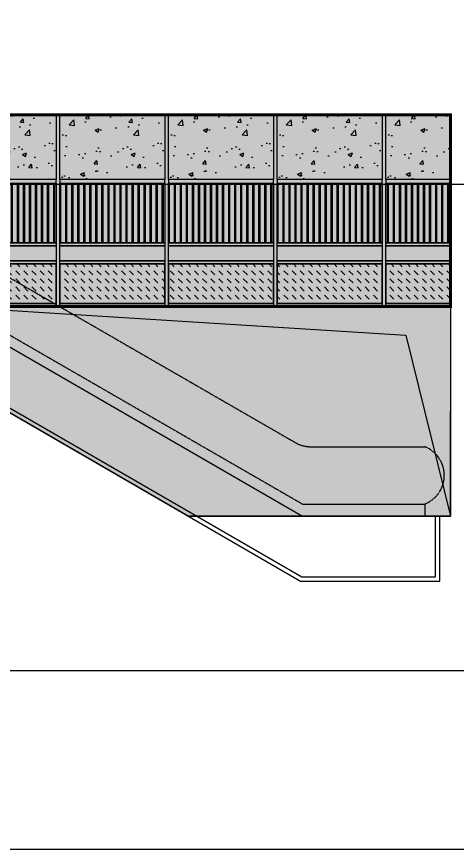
# Model space of a CAD drawing. Extents: x 72637 to 526294, y -245768 to 30884.
# Drawn here: x 288746 to 296049, y -110581 to -96780 of the extents above; entities that cross this region are included whole.
import ezdxf
from ezdxf.xclip import XClip

# ---------------------------------------------------------------- set-up
doc = ezdxf.new("R2010")
doc.units = 0
doc.header["$LTSCALE"] = 10
doc.header["$MEASUREMENT"] = 0
doc.header["$XCLIPFRAME"] = 0
doc.linetypes.add('DASH', pattern=[0.35, 0.25, -0.1])
for name, color, linetype in [('$1$05-填充_天正', 26, 'Continuous'), ('05-填充_156', 156, 'Continuous'), ('05-填充_168', 168, 'Continuous'), ('A-C_玻璃幕墙', 140, 'Continuous'), ('A-SUR_看线', 231, 'Continuous'), ('E-立面轮廓', 241, 'Continuous')]:
    doc.layers.add(name, color=color, linetype=linetype)
doc.layers.add('04-不打印_辅助线', color=165, linetype='Continuous', plot=False)

# ---------------------------------------------------------------- blocks, each defined once
blk = doc.blocks.new('*U258')
at = {"layer": '05-填充_156'}
h = blk.add_hatch(dxfattribs=at)
h.set_pattern_fill('_USER', color=256, scale=50, pattern_type=0)
h.set_pattern_definition([(0, (69.99999986825833, 50), (0, 50), [])])
h.paths.add_polyline_path([(0, 50), (869.9999998678509, 50), (869.9999998678509, 500), (0, 500)])
at = {"layer": '05-填充_168'}
h = blk.add_hatch(color=256, dxfattribs=at)
h.dxf.hatch_style = 1
h.paths.add_polyline_path([(869.9999998677927, 1254.999999034146), (-5.820766091346741e-11, 1254.999999034146), (-5.820766091346741e-11, 1504.999999034117), (869.9999998677927, 1504.999999034117)])
for points in [[(869.9999998680837, 1504.999999034117), (0, 1504.999999034117), (0, 1554.999999034117), (869.9999998680837, 1554.999999034117)], [(869.9999998677927, 1254.999999034146), (-5.820766091346741e-11, 1254.999999034146), (-5.820766091346741e-11, 1504.999999034117), (869.9999998677927, 1504.999999034117)], [(869.9999998680837, 1204.999999034117), (0, 1204.999999034117), (0, 1254.999999034117), (869.9999998680837, 1254.999999034117)], [(869.9999998678509, 500), (-2.328306436538696e-10, 500), (-2.328306436538696e-10, 550), (869.9999998678509, 550)], [(0, 50), (869.9999998678509, 50), (869.9999998678509, 500), (0, 500)], [(869.9999998680837, 0), (0, 0), (0, 50), (869.9999998680837, 50)]]:
    blk.add_lwpolyline(points, close=True)
blk = doc.blocks.new('*U259')
at = {"layer": '05-填充_168'}
h = blk.add_hatch(color=256, dxfattribs=at)
h.dxf.hatch_style = 1
h.paths.add_polyline_path([(869.9999998674028, 50.00000094367715), (2.328306436538696e-10, 50.00000094367715), (2.328306436538696e-10, 275.0000009436772), (869.9999998674028, 275.0000009436772)])
for points in [[(869.9999998676939, 275.0000009436772), (2.91038304567337e-10, 275.0000009436772), (2.91038304567337e-10, 325.0000009436772), (869.9999998676939, 325.0000009436772)], [(869.9999998674028, 50.00000094367715), (2.328306436538696e-10, 50.00000094367715), (2.328306436538696e-10, 275.0000009436772), (869.9999998674028, 275.0000009436772)], [(869.9999998674028, 9.436480468139052e-07), (0, 9.436480468139052e-07), (0, 50.00000094364805), (869.9999998674028, 50.00000094364805)]]:
    blk.add_lwpolyline(points, close=True)
blk = doc.blocks.new('*U381')
at = {"layer": 'A-C_玻璃幕墙'}
blk.add_lwpolyline([(-30, 2264.999999988955), (-30, -2264.999999988955), (30, -2264.999999988955), (30, 2264.999999988955)], dxfattribs=at)
blk = doc.blocks.new('*U382')
at = {"layer": 'A-C_玻璃幕墙', "color": 0, "linetype": 'ByBlock', "lineweight": -2, "transparency": 16777216}
for p in [(0, 0), (1800, 0), (3600, 0)]:
    blk.add_blockref('*U381', p, dxfattribs=at)
blk = doc.blocks.new('*U167')
at = {"layer": '05-填充_168'}
h = blk.add_hatch(color=256, dxfattribs=at)
h.dxf.hatch_style = 1
h.paths.add_polyline_path([(1740, 50.00000094367715), (2.328306436538696e-10, 50.00000094367715), (2.328306436538696e-10, 275.0000009436772), (1740, 275.0000009436772)])
for points in [[(1740.000000000291, 275.0000009436772), (2.91038304567337e-10, 275.0000009436772), (2.91038304567337e-10, 325.0000009436772), (1740.000000000291, 325.0000009436772)], [(1740, 50.00000094367715), (2.328306436538696e-10, 50.00000094367715), (2.328306436538696e-10, 275.0000009436772), (1740, 275.0000009436772)], [(1740, 9.436480468139052e-07), (0, 9.436480468139052e-07), (0, 50.00000094364805), (1740, 50.00000094364805)]]:
    blk.add_lwpolyline(points, close=True)
blk = doc.blocks.new('*U379')
at = {"layer": 'A-C_玻璃幕墙'}
blk.add_blockref('*U167', (-870.0000000001164, -162.5000009436626), dxfattribs=at)
blk = doc.blocks.new('*U380')
at = {"color": 0, "linetype": 'ByBlock', "lineweight": -2, "transparency": 16777216}
for p in [(0, 0), (1800, 0), (3600, 0)]:
    blk.add_blockref('*U379', p, dxfattribs=at)
blk = doc.blocks.new('*U256')
at = {"layer": '05-填充_156'}
h = blk.add_hatch(dxfattribs=at)
h.set_pattern_fill('CROSS', color=136, scale=100)
h.set_pattern_definition([(0, (-155719.4873645685, 102647.8351074764), (158.75, 158.75), [79.375, -238.125]), (90, (-155679.7998645685, 102608.1476074764), (-158.75, 158.75), [79.375, -238.125])])
h.paths.add_polyline_path([(-2.328306436538696e-10, 3200), (869.9999998669243, 3200), (869.9999998669243, 3854.999999034117), (-2.328306436538696e-10, 3854.999999034117)])
h.paths.add_polyline_path([(0, 2650), (869.9999998669243, 2650), (869.9999998669243, 0), (0, 0)])
for points in [[(-2.328306436538696e-10, 3200), (869.9999998669243, 3200), (869.9999998669243, 3854.999999034117), (-2.328306436538696e-10, 3854.999999034117)], [(0, 2650), (869.9999998669243, 2650), (869.9999998669243, 0), (0, 0)]]:
    blk.add_lwpolyline(points, close=True)
blk = doc.blocks.new('*U257')
at = {"layer": '05-填充_156'}
h = blk.add_hatch(dxfattribs=at)
h.set_pattern_fill('_USER', color=256, scale=100, angle=90, pattern_type=0)
h.set_pattern_definition([(90, (-810.0000001327307, 940.0000000184518), (-100, 6.123233995736766e-15), [])])
h.paths.add_polyline_path([(0, 990.0000000184518), (869.9999998675603, 990.0000000184518), (869.9999998675603, 0), (0, 0)])
h = blk.add_hatch(dxfattribs=at)
h.set_pattern_fill('_USER', color=256, scale=100, angle=90, pattern_type=0)
h.set_pattern_definition([(90, (-790.0000001327307, 940.0000000184518), (-100, 6.123233995736766e-15), [])])
h.paths.add_polyline_path([(0, 990.0000000184518), (869.9999998675603, 990.0000000184518), (869.9999998675603, 0), (0, 0)])
for points in [[(869.9999998672693, 1050.000000064087), (0, 1050.000000064087), (0, 2120.00000001883), (869.9999998672693, 2120.00000001883)], [(0, 990.0000000184518), (869.9999998672693, 990.0000000184518), (869.9999998672693, 1050.000000064087), (0, 1050.000000064087)], [(0, 990.0000000184518), (869.9999998675603, 990.0000000184518), (869.9999998675603, 0), (0, 0)]]:
    blk.add_lwpolyline(points, close=True)
blk = doc.blocks.new('*U190')
at = {"layer": '05-填充_156'}
h = blk.add_hatch(dxfattribs=at)
h.set_pattern_fill('_USER', color=256, scale=50, pattern_type=0)
h.set_pattern_definition([(0, (939.9999999998836, 50), (0, 50), [])])
h.paths.add_polyline_path([(0, 50), (1739.999999999476, 50), (1739.999999999476, 500), (0, 500)])
at = {"layer": '05-填充_168'}
h = blk.add_hatch(color=256, dxfattribs=at)
h.dxf.hatch_style = 1
h.paths.add_polyline_path([(1739.999999999418, 1254.999999034146), (-5.820766091346741e-11, 1254.999999034146), (-5.820766091346741e-11, 1504.999999034117), (1739.999999999418, 1504.999999034117)])
for points in [[(1739.999999999709, 1504.999999034117), (0, 1504.999999034117), (0, 1554.999999034117), (1739.999999999709, 1554.999999034117)], [(1739.999999999418, 1254.999999034146), (-5.820766091346741e-11, 1254.999999034146), (-5.820766091346741e-11, 1504.999999034117), (1739.999999999418, 1504.999999034117)], [(1739.999999999709, 1204.999999034117), (0, 1204.999999034117), (0, 1254.999999034117), (1739.999999999709, 1254.999999034117)], [(1739.999999999476, 500), (-2.328306436538696e-10, 500), (-2.328306436538696e-10, 550), (1739.999999999476, 550)], [(0, 50), (1739.999999999476, 50), (1739.999999999476, 500), (0, 500)], [(1739.999999999709, 0), (0, 0), (0, 50), (1739.999999999709, 50)]]:
    blk.add_lwpolyline(points, close=True)
blk = doc.blocks.new('*U378')
at = {"layer": 'A-C_玻璃幕墙', "rotation": 201.4591234524463}
blk.add_blockref('*U190', (525.2520238556317, 1041.881260357506), dxfattribs=at)
blk = doc.blocks.new('*U147')
at = {"layer": '05-填充_156'}
h = blk.add_hatch(dxfattribs=at)
h.set_pattern_fill('CROSS', color=136, scale=100)
h.set_pattern_definition([(0, (-154849.4873644357, 102647.8351074764), (158.75, 158.75), [79.375, -238.125]), (90, (-154809.7998644357, 102608.1476074764), (-158.75, 158.75), [79.375, -238.125])])
h.paths.add_polyline_path([(-2.328306436538696e-10, 3200), (1739.999999999709, 3200), (1739.999999999709, 3854.999999034117), (-2.328306436538696e-10, 3854.999999034117)])
h.paths.add_polyline_path([(0, 2650), (1739.999999999709, 2650), (1739.999999999709, 0), (0, 0)])
for points in [[(-2.328306436538696e-10, 3200), (1739.999999999709, 3200), (1739.999999999709, 3854.999999034117), (-2.328306436538696e-10, 3854.999999034117)], [(0, 2650), (1739.999999999709, 2650), (1739.999999999709, 0), (0, 0)]]:
    blk.add_lwpolyline(points, close=True)
blk = doc.blocks.new('*U383')
at = {"layer": 'A-C_玻璃幕墙'}
blk.add_blockref('*U147', (-869.9999999997381, -1927.499999517066), dxfattribs=at)
blk = doc.blocks.new('*U234')
at = {"layer": '05-填充_156'}
h = blk.add_hatch(dxfattribs=at)
h.set_pattern_fill('_USER', color=256, scale=100, angle=90, pattern_type=0)
h.set_pattern_definition([(90, (60, 940.0000000184518), (-100, 6.123233995736766e-15), [])])
h.paths.add_polyline_path([(0, 990.0000000184518), (1740.000000000291, 990.0000000184518), (1740.000000000291, 0), (0, 0)])
h = blk.add_hatch(dxfattribs=at)
h.set_pattern_fill('_USER', color=256, scale=100, angle=90, pattern_type=0)
h.set_pattern_definition([(90, (80, 940.0000000184518), (-100, 6.123233995736766e-15), [])])
h.paths.add_polyline_path([(0, 990.0000000184518), (1740.000000000291, 990.0000000184518), (1740.000000000291, 0), (0, 0)])
for points in [[(1740, 1050.000000064087), (0, 1050.000000064087), (0, 2120.00000001883), (1740, 2120.00000001883)], [(0, 990.0000000184518), (1740, 990.0000000184518), (1740, 1050.000000064087), (0, 1050.000000064087)], [(0, 990.0000000184518), (1740.000000000291, 990.0000000184518), (1740.000000000291, 0), (0, 0)]]:
    blk.add_lwpolyline(points, close=True)
blk = doc.blocks.new('*U387')
at = {"layer": '05-填充_156'}
h = blk.add_hatch(dxfattribs=at)
h.set_pattern_fill('_USER', color=256, scale=100, angle=90, pattern_type=0)
h.set_pattern_definition([(90, (-610.0000024636392, 940.0000000184518), (-100, 6.123233995736766e-15), [])])
h.paths.add_polyline_path([(0, 990.0000000184518), (1069.999997536652, 990.0000000184518), (1069.999997536652, 0), (0, 0)])
h = blk.add_hatch(dxfattribs=at)
h.set_pattern_fill('_USER', color=256, scale=100, angle=90, pattern_type=0)
h.set_pattern_definition([(90, (-590.0000024636392, 940.0000000184518), (-100, 6.123233995736766e-15), [])])
h.paths.add_polyline_path([(0, 990.0000000184518), (1069.999997536652, 990.0000000184518), (1069.999997536652, 0), (0, 0)])
for points in [[(1069.999997536361, 1050.000000064087), (0, 1050.000000064087), (0, 2120.00000001883), (1069.999997536361, 2120.00000001883)], [(0, 990.0000000184518), (1069.999997536361, 990.0000000184518), (1069.999997536361, 1050.000000064087), (0, 1050.000000064087)], [(0, 990.0000000184518), (1069.999997536652, 990.0000000184518), (1069.999997536652, 0), (0, 0)]]:
    blk.add_lwpolyline(points, close=True)
blk = doc.blocks.new('*U144')
at = {"layer": '05-填充_156'}
h = blk.add_hatch(dxfattribs=at)
h.set_pattern_fill('DASH', color=256, scale=100, angle=315)
h.set_pattern_definition([(315, (-154849.4873644357, 99447.83510747638), (134.7038418160373, -2.842170943040401e-14), [95.25, -95.25])])
h.paths.add_polyline_path([(0, 654.9999990341166), (1739.999999999476, 654.9999990341166), (1739.999999999476, 0), (0, 0)])
blk.add_lwpolyline([(0, 654.9999990341166), (1739.999999999476, 654.9999990341166), (1739.999999999476, 0), (0, 0)], close=True)
blk = doc.blocks.new('*U393')
at = {"layer": '05-填充_156'}
h = blk.add_hatch(dxfattribs=at)
h.set_pattern_fill('DASH', color=256, scale=100, angle=315)
h.set_pattern_definition([(315, (-155519.4873642726, 99447.83510747638), (134.7038418160373, -2.842170943040401e-14), [95.25, -95.25])])
h.paths.add_polyline_path([(0, 654.9999990341166), (1070.000000162632, 654.9999990341166), (1070.000000162632, 0), (0, 0)])
blk.add_lwpolyline([(0, 654.9999990341166), (1070.000000162632, 654.9999990341166), (1070.000000162632, 0), (0, 0)], close=True)
blk = doc.blocks.new('hdkjasdhkjsd')
at = {"layer": '$1$05-填充_天正'}
h = blk.add_hatch(dxfattribs=at)
h.set_pattern_fill('混凝土', color=256, scale=100)
h.set_pattern_definition([(49.99999999999999, (178266.3432981073, 148883.911477495), (717.2601826007534, -62.75213498259511), [75, -825]), (355, (178266.3432981073, 148883.911477495), (-138.751333613, 752.1921337000118), [60, -660]), (100.4514, (178326.1149781073, 148878.682137495), (578.5093817140216, 689.4395420609536), [63.74019000000001, -701.142112]), (46.18420000000002, (178266.3432981073, 149083.911477495), (1067.241048625644, -165.5190143290181), [112.4999999999998, -1237.499999999997]), (96.6356, (178355.2800431073, 149070.118170495), (934.6627055487033, 974.1178709004417), [95.610288, -1051.713]), (351.1842, (178266.3432981073, 149083.911477495), (934.6619451336272, 974.1186009253246), [90, -990]), (21, (178366.3432981073, 149033.911477495), (596.9070521184617, -402.6188906653388), [75, -825]), (326.0000000000001, (178366.3432981073, 149033.911477495), (243.3153319215817, 725.150045046853), [60, -660]), (71.4514, (178416.0855311073, 149000.359871495), (840.22262858149, 322.5304967099524), [63.74019000000001, -701.142112]), (37.50000000000001, (178266.3432981073, 148883.911477495), (12.15985531729067, 332.8938538313115), [0, -652, 0, -670, 0, -662.5]), (7.499999999999999, (178266.3432981073, 148883.911477495), (263.0695374421486, 394.4117118823602), [0, -382, 0, -637, 0, -252.5]), (327.5, (178043.3432981073, 148883.911477495), (533.822436172409, -22.55487173437976), [0, -250, 0, -780, 0, -1035]), (317.5, (177943.3432981073, 148883.911477495), (583.1861693423863, 100.1049823323177), [0, -325, 0, -518, 0, -735])])
h.paths.add_polyline_path([(-2763.421869746759, 34233.97876297329), (-1893.421869879472, 34233.97876250111), (-1893.421869879472, 33163.97876349057), (-2763.421869746759, 33163.97876396275)])
h = blk.add_hatch(dxfattribs=at)
h.set_pattern_fill('混凝土', color=256, scale=100)
h.set_pattern_definition([(49.99999999999999, (179196.3432979748, 148883.9114784392), (717.2601826007534, -62.75213498259511), [75, -825]), (355, (179196.3432979748, 148883.9114784392), (-138.751333613, 752.1921337000118), [60, -660]), (100.4514, (179256.1149779748, 148878.6821384392), (578.5093817140216, 689.4395420609536), [63.74019000000001, -701.142112]), (46.18420000000002, (179196.3432979748, 149083.9114784392), (1067.241048625644, -165.5190143290181), [112.4999999999998, -1237.499999999996]), (96.6356, (179285.2800429749, 149070.1181714392), (934.6627055487033, 974.1178709004417), [95.610288, -1051.713]), (351.1842, (179196.3432979748, 149083.9114784392), (934.6619451336272, 974.1186009253246), [90, -990]), (21, (179296.3432979748, 149033.9114784392), (596.9070521184617, -402.6188906653388), [75, -825]), (326.0000000000001, (179296.3432979748, 149033.9114784392), (243.3153319215817, 725.150045046853), [60, -660]), (71.4514, (179346.0855309748, 149000.3598724392), (840.22262858149, 322.5304967099524), [63.74019000000001, -701.142112]), (37.50000000000001, (179196.3432979748, 148883.9114784392), (12.15985531729067, 332.8938538313115), [0, -652, 0, -670, 0, -662.5]), (7.499999999999999, (179196.3432979748, 148883.9114784392), (263.0695374421486, 394.4117118823602), [0, -382, 0, -637, 0, -252.5]), (327.5, (178973.3432979748, 148883.9114784392), (533.822436172409, -22.55487173437976), [0, -250, 0, -780, 0, -1035]), (317.5, (178873.3432979748, 148883.9114784392), (583.1861693423863, 100.1049823323177), [0, -325, 0, -518, 0, -735])])
h.paths.add_polyline_path([(-1833.421869879239, 34233.9787639175), (-93.42186987900641, 34233.97876344532), (-93.42186987900641, 33163.97876443478), (-1833.421869879239, 33163.97876490696)])
h = blk.add_hatch(dxfattribs=at)
h.set_pattern_fill('混凝土', color=256, scale=100)
h.set_pattern_definition([(49.99999999999999, (180996.3432979748, 148883.9114793834), (717.2601826007534, -62.75213498259511), [75, -825]), (355, (180996.3432979748, 148883.9114793834), (-138.751333613, 752.1921337000118), [60, -660]), (100.4514, (181056.1149779748, 148878.6821393835), (578.5093817140216, 689.4395420609536), [63.74019000000001, -701.142112]), (46.18420000000002, (180996.3432979748, 149083.9114793834), (1067.241048625644, -165.5190143290181), [112.4999999999998, -1237.499999999996]), (96.6356, (181085.2800429749, 149070.1181723835), (934.6627055487033, 974.1178709004417), [95.610288, -1051.713]), (351.1842, (180996.3432979748, 149083.9114793834), (934.6619451336272, 974.1186009253246), [90, -990]), (21, (181096.3432979748, 149033.9114793834), (596.9070521184617, -402.6188906653388), [75, -825]), (326.0000000000001, (181096.3432979748, 149033.9114793834), (243.3153319215817, 725.150045046853), [60, -660]), (71.4514, (181146.0855309748, 149000.3598733835), (840.22262858149, 322.5304967099524), [63.74019000000001, -701.142112]), (37.50000000000001, (180996.3432979748, 148883.9114793834), (12.15985531729067, 332.8938538313115), [0, -652, 0, -670, 0, -662.5]), (7.499999999999999, (180996.3432979748, 148883.9114793834), (263.0695374421486, 394.4117118823602), [0, -382, 0, -637, 0, -252.5]), (327.5, (180773.3432979748, 148883.9114793834), (533.822436172409, -22.55487173437976), [0, -250, 0, -780, 0, -1035]), (317.5, (180673.3432979748, 148883.9114793834), (583.1861693423863, 100.1049823323177), [0, -325, 0, -518, 0, -735])])
h.paths.add_polyline_path([(-33.42186987923924, 34233.97876486172), (1706.578130120994, 34233.97876438954), (1706.578130120994, 33163.978765379), (-33.42186987923924, 33163.97876585118)])
h = blk.add_hatch(dxfattribs=at)
h.set_pattern_fill('混凝土', color=256, scale=100)
h.set_pattern_definition([(49.99999999999999, (182796.3432979748, 148883.9114784392), (717.2601826007534, -62.75213498259511), [75, -825]), (355, (182796.3432979748, 148883.9114784392), (-138.751333613, 752.1921337000118), [60, -660]), (100.4514, (182856.1149779748, 148878.6821384392), (578.5093817140216, 689.4395420609536), [63.74019000000001, -701.142112]), (46.18420000000002, (182796.3432979748, 149083.9114784392), (1067.241048625644, -165.5190143290181), [112.4999999999998, -1237.499999999996]), (96.6356, (182885.2800429749, 149070.1181714392), (934.6627055487033, 974.1178709004417), [95.610288, -1051.713]), (351.1842, (182796.3432979748, 149083.9114784392), (934.6619451336272, 974.1186009253246), [90, -990]), (21, (182896.3432979748, 149033.9114784392), (596.9070521184617, -402.6188906653388), [75, -825]), (326.0000000000001, (182896.3432979748, 149033.9114784392), (243.3153319215817, 725.150045046853), [60, -660]), (71.4514, (182946.0855309748, 149000.3598724392), (840.22262858149, 322.5304967099524), [63.74019000000001, -701.142112]), (37.50000000000001, (182796.3432979748, 148883.9114784392), (12.15985531729067, 332.8938538313115), [0, -652, 0, -670, 0, -662.5]), (7.499999999999999, (182796.3432979748, 148883.9114784392), (263.0695374421486, 394.4117118823602), [0, -382, 0, -637, 0, -252.5]), (327.5, (182573.3432979748, 148883.9114784392), (533.822436172409, -22.55487173437976), [0, -250, 0, -780, 0, -1035]), (317.5, (182473.3432979748, 148883.9114784392), (583.1861693423863, 100.1049823323177), [0, -325, 0, -518, 0, -735])])
h.paths.add_polyline_path([(1766.578130120761, 34233.9787639175), (3506.578130120994, 34233.97876344532), (3506.578130120994, 33163.97876443478), (1766.578130120761, 33163.97876490696)])
h = blk.add_hatch(dxfattribs=at)
h.set_pattern_fill('混凝土', color=256, scale=100)
h.set_pattern_definition([(49.99999999999999, (184596.3432979748, 148883.9114784067), (717.2601826007534, -62.75213498259511), [75, -825]), (355, (184596.3432979748, 148883.9114784067), (-138.751333613, 752.1921337000118), [60, -660]), (100.4514, (184656.1149779748, 148878.6821384067), (578.5093817140216, 689.4395420609536), [63.74019000000001, -701.142112]), (46.18420000000002, (184596.3432979748, 149083.9114784067), (1067.241048625644, -165.5190143290181), [112.4999999999998, -1237.499999999996]), (96.6356, (184685.2800429749, 149070.1181714067), (934.6627055487033, 974.1178709004417), [95.610288, -1051.713]), (351.1842, (184596.3432979748, 149083.9114784067), (934.6619451336272, 974.1186009253246), [90, -990]), (21, (184696.3432979748, 149033.9114784067), (596.9070521184617, -402.6188906653388), [75, -825]), (326.0000000000001, (184696.3432979748, 149033.9114784067), (243.3153319215817, 725.150045046853), [60, -660]), (71.4514, (184746.0855309748, 149000.3598724067), (840.22262858149, 322.5304967099524), [63.74019000000001, -701.142112]), (37.50000000000001, (184596.3432979748, 148883.9114784067), (12.15985531729067, 332.8938538313115), [0, -652, 0, -670, 0, -662.5]), (7.499999999999999, (184596.3432979748, 148883.9114784067), (263.0695374421486, 394.4117118823602), [0, -382, 0, -637, 0, -252.5]), (327.5, (184373.3432979748, 148883.9114784067), (533.822436172409, -22.55487173437976), [0, -250, 0, -780, 0, -1035]), (317.5, (184273.3432979748, 148883.9114784067), (583.1861693423863, 100.1049823323177), [0, -325, 0, -518, 0, -735])])
h.paths.add_polyline_path([(3566.578130120761, 34233.97876388494), (5306.578130120994, 34233.97876341276), (5306.578130120994, 33163.97876440221), (3566.578130120761, 33163.97876487439)])
h = blk.add_hatch(dxfattribs=at)
h.set_pattern_fill('混凝土', color=256, scale=100)
h.set_pattern_definition([(49.99999999999999, (186396.3432979748, 148883.9114784067), (717.2601826007534, -62.75213498259511), [75, -825]), (355, (186396.3432979748, 148883.9114784067), (-138.751333613, 752.1921337000118), [60, -660]), (100.4514, (186456.1149779748, 148878.6821384067), (578.5093817140216, 689.4395420609536), [63.74019000000001, -701.142112]), (46.18420000000002, (186396.3432979748, 149083.9114784067), (1067.241048625644, -165.5190143290181), [112.4999999999998, -1237.499999999996]), (96.6356, (186485.2800429749, 149070.1181714067), (934.6627055487033, 974.1178709004417), [95.610288, -1051.713]), (351.1842, (186396.3432979748, 149083.9114784067), (934.6619451336272, 974.1186009253246), [90, -990]), (21, (186496.3432979748, 149033.9114784067), (596.9070521184617, -402.6188906653388), [75, -825]), (326.0000000000001, (186496.3432979748, 149033.9114784067), (243.3153319215817, 725.150045046853), [60, -660]), (71.4514, (186546.0855309748, 149000.3598724067), (840.22262858149, 322.5304967099524), [63.74019000000001, -701.142112]), (37.50000000000001, (186396.3432979748, 148883.9114784067), (12.15985531729067, 332.8938538313115), [0, -652, 0, -670, 0, -662.5]), (7.499999999999999, (186396.3432979748, 148883.9114784067), (263.0695374421486, 394.4117118823602), [0, -382, 0, -637, 0, -252.5]), (327.5, (186173.3432979748, 148883.9114784067), (533.822436172409, -22.55487173437976), [0, -250, 0, -780, 0, -1035]), (317.5, (186073.3432979748, 148883.9114784067), (583.1861693423863, 100.1049823323177), [0, -325, 0, -518, 0, -735])])
h.paths.add_polyline_path([(5366.578130120761, 34233.97876388494), (7106.578130120994, 34233.97876341276), (7106.578130120994, 33163.97876440221), (5366.578130120761, 33163.97876487439)])
h = blk.add_hatch(dxfattribs=at)
h.set_pattern_fill('混凝土', color=256, scale=100)
h.set_pattern_definition([(49.99999999999999, (188196.3432979748, 148883.9114784067), (717.2601826007534, -62.75213498259511), [75, -825]), (355, (188196.3432979748, 148883.9114784067), (-138.751333613, 752.1921337000118), [60, -660]), (100.4514, (188256.1149779748, 148878.6821384067), (578.5093817140216, 689.4395420609536), [63.74019000000001, -701.142112]), (46.18420000000002, (188196.3432979748, 149083.9114784067), (1067.241048625644, -165.5190143290181), [112.4999999999998, -1237.499999999996]), (96.6356, (188285.2800429749, 149070.1181714067), (934.6627055487033, 974.1178709004417), [95.610288, -1051.713]), (351.1842, (188196.3432979748, 149083.9114784067), (934.6619451336272, 974.1186009253246), [90, -990]), (21, (188296.3432979748, 149033.9114784067), (596.9070521184617, -402.6188906653388), [75, -825]), (326.0000000000001, (188296.3432979748, 149033.9114784067), (243.3153319215817, 725.150045046853), [60, -660]), (71.4514, (188346.0855309748, 149000.3598724067), (840.22262858149, 322.5304967099524), [63.74019000000001, -701.142112]), (37.50000000000001, (188196.3432979748, 148883.9114784067), (12.15985531729067, 332.8938538313115), [0, -652, 0, -670, 0, -662.5]), (7.499999999999999, (188196.3432979748, 148883.9114784067), (263.0695374421486, 394.4117118823602), [0, -382, 0, -637, 0, -252.5]), (327.5, (187973.3432979748, 148883.9114784067), (533.822436172409, -22.55487173437976), [0, -250, 0, -780, 0, -1035]), (317.5, (187873.3432979748, 148883.9114784067), (583.1861693423863, 100.1049823323177), [0, -325, 0, -518, 0, -735])])
h.paths.add_polyline_path([(7166.578130120761, 34233.97876388494), (8906.578130120994, 34233.97876341276), (8906.578130120994, 33163.97876440221), (7166.578130120761, 33163.97876487439)])
h = blk.add_hatch(dxfattribs=at)
h.set_pattern_fill('混凝土', color=256, scale=100)
h.set_pattern_definition([(49.99999999999999, (189996.3432979748, 148883.9114784392), (717.2601826007534, -62.75213498259511), [75, -825]), (355, (189996.3432979748, 148883.9114784392), (-138.751333613, 752.1921337000118), [60, -660]), (100.4514, (190056.1149779748, 148878.6821384392), (578.5093817140216, 689.4395420609536), [63.74019000000001, -701.142112]), (46.18420000000002, (189996.3432979748, 149083.9114784392), (1067.241048625644, -165.5190143290181), [112.4999999999998, -1237.499999999996]), (96.6356, (190085.2800429749, 149070.1181714392), (934.6627055487033, 974.1178709004417), [95.610288, -1051.713]), (351.1842, (189996.3432979748, 149083.9114784392), (934.6619451336272, 974.1186009253246), [90, -990]), (21, (190096.3432979748, 149033.9114784392), (596.9070521184617, -402.6188906653388), [75, -825]), (326.0000000000001, (190096.3432979748, 149033.9114784392), (243.3153319215817, 725.150045046853), [60, -660]), (71.4514, (190146.0855309748, 149000.3598724392), (840.22262858149, 322.5304967099524), [63.74019000000001, -701.142112]), (37.50000000000001, (189996.3432979748, 148883.9114784392), (12.15985531729067, 332.8938538313115), [0, -652, 0, -670, 0, -662.5]), (7.499999999999999, (189996.3432979748, 148883.9114784392), (263.0695374421486, 394.4117118823602), [0, -382, 0, -637, 0, -252.5]), (327.5, (189773.3432979748, 148883.9114784392), (533.822436172409, -22.55487173437976), [0, -250, 0, -780, 0, -1035]), (317.5, (189673.3432979748, 148883.9114784392), (583.1861693423863, 100.1049823323177), [0, -325, 0, -518, 0, -735])])
h.paths.add_polyline_path([(8966.57813012076, 34233.9787639175), (10706.57813012099, 34233.97876344532), (10706.57813012099, 33163.97876443478), (8966.57813012076, 33163.97876490696)])
h = blk.add_hatch(dxfattribs=at)
h.set_pattern_fill('混凝土', color=256, scale=100)
h.set_pattern_definition([(49.99999999999999, (191796.3432979748, 148883.9114784067), (717.2601826007534, -62.75213498259511), [75, -825]), (355, (191796.3432979748, 148883.9114784067), (-138.751333613, 752.1921337000118), [60, -660]), (100.4514, (191856.1149779748, 148878.6821384067), (578.5093817140216, 689.4395420609536), [63.74019000000001, -701.142112]), (46.18420000000002, (191796.3432979748, 149083.9114784067), (1067.241048625644, -165.5190143290181), [112.4999999999998, -1237.499999999996]), (96.6356, (191885.2800429749, 149070.1181714067), (934.6627055487033, 974.1178709004417), [95.610288, -1051.713]), (351.1842, (191796.3432979748, 149083.9114784067), (934.6619451336272, 974.1186009253246), [90, -990]), (21, (191896.3432979748, 149033.9114784067), (596.9070521184617, -402.6188906653388), [75, -825]), (326.0000000000001, (191896.3432979748, 149033.9114784067), (243.3153319215817, 725.150045046853), [60, -660]), (71.4514, (191946.0855309748, 149000.3598724067), (840.22262858149, 322.5304967099524), [63.74019000000001, -701.142112]), (37.50000000000001, (191796.3432979748, 148883.9114784067), (12.15985531729067, 332.8938538313115), [0, -652, 0, -670, 0, -662.5]), (7.499999999999999, (191796.3432979748, 148883.9114784067), (263.0695374421486, 394.4117118823602), [0, -382, 0, -637, 0, -252.5]), (327.5, (191573.3432979748, 148883.9114784067), (533.822436172409, -22.55487173437976), [0, -250, 0, -780, 0, -1035]), (317.5, (191473.3432979748, 148883.9114784067), (583.1861693423863, 100.1049823323177), [0, -325, 0, -518, 0, -735])])
h.paths.add_polyline_path([(10766.57813012076, 34233.97876388494), (11836.57812765735, 34233.97876199652), (11836.57812765735, 33163.97876298598), (10766.57813012076, 33163.97876487439)])
at = {"layer": '05-填充_168'}
h = blk.add_hatch(color=256, dxfattribs=at)
h.dxf.hatch_style = 1
h.paths.add_polyline_path([(5306.578130120295, 31813.97876342657), (3566.578130120819, 31813.97876342657), (3566.578130120819, 32063.97876342654), (5306.578130120295, 32063.97876342654)])
h = blk.add_hatch(color=256, dxfattribs=at)
h.dxf.hatch_style = 1
h.paths.add_polyline_path([(7106.578130120295, 31813.97876342657), (5366.578130120819, 31813.97876342657), (5366.578130120819, 32063.97876342654), (7106.578130120295, 32063.97876342654)])
h = blk.add_hatch(color=256, dxfattribs=at)
h.dxf.hatch_style = 1
h.paths.add_polyline_path([(8906.578130120295, 31813.97876342657), (7166.578130120819, 31813.97876342657), (7166.578130120819, 32063.97876342654), (8906.578130120295, 32063.97876342654)])
h = blk.add_hatch(color=256, dxfattribs=at)
h.dxf.hatch_style = 1
h.paths.add_polyline_path([(10706.5781301203, 31813.97876342657), (8966.578130120819, 31813.97876342657), (8966.578130120819, 32063.97876342654), (10706.5781301203, 32063.97876342654)])
h = blk.add_hatch(color=256, dxfattribs=at)
h.dxf.hatch_style = 1
h.paths.add_polyline_path([(11836.57813028345, 31813.97876342657), (10766.57813012082, 31813.97876342657), (10766.57813012082, 32063.97876342654), (11836.57813028345, 32063.97876342654)])
at = {"layer": 'A-C_玻璃幕墙'}
for points in [[(5306.578130120586, 32063.97876342654), (3566.578130120877, 32063.97876342654), (3566.578130120877, 32113.97876342654), (5306.578130120586, 32113.97876342654)], [(5306.578130120295, 31813.97876342657), (3566.578130120819, 31813.97876342657), (3566.578130120819, 32063.97876342654), (5306.578130120295, 32063.97876342654)], [(7106.578130120586, 32063.97876342654), (5366.578130120877, 32063.97876342654), (5366.578130120877, 32113.97876342654), (7106.578130120586, 32113.97876342654)], [(7106.578130120295, 31813.97876342657), (5366.578130120819, 31813.97876342657), (5366.578130120819, 32063.97876342654), (7106.578130120295, 32063.97876342654)], [(8906.578130120586, 32063.97876342654), (7166.578130120877, 32063.97876342654), (7166.578130120877, 32113.97876342654), (8906.578130120586, 32113.97876342654)], [(8906.578130120295, 31813.97876342657), (7166.578130120819, 31813.97876342657), (7166.578130120819, 32063.97876342654), (8906.578130120295, 32063.97876342654)], [(10706.57813012059, 32063.97876342654), (8966.578130120877, 32063.97876342654), (8966.578130120877, 32113.97876342654), (10706.57813012059, 32113.97876342654)], [(10706.5781301203, 31813.97876342657), (8966.578130120819, 31813.97876342657), (8966.578130120819, 32063.97876342654), (10706.5781301203, 32063.97876342654)], [(11836.57813028374, 32063.97876342654), (10766.57813012088, 32063.97876342654), (10766.57813012088, 32113.97876342654), (11836.57813028374, 32113.97876342654)], [(11836.57813028345, 31813.97876342657), (10766.57813012082, 31813.97876342657), (10766.57813012082, 32063.97876342654), (11836.57813028345, 32063.97876342654)], [(5306.578130120586, 31763.97876342654), (3566.578130120877, 31763.97876342654), (3566.578130120877, 31813.97876342654), (5306.578130120586, 31813.97876342654)], [(3566.57813012111, 31108.97876344847), (5306.578130121052, 31108.97876344847), (5306.578130121052, 31763.97876248258), (3566.57813012111, 31763.97876248258)], [(7106.578130120586, 31763.97876342654), (5366.578130120877, 31763.97876342654), (5366.578130120877, 31813.97876342654), (7106.578130120586, 31813.97876342654)], [(5366.57813012111, 31108.97876344847), (7106.578130121052, 31108.97876344847), (7106.578130121052, 31763.97876248258), (5366.57813012111, 31763.97876248258)], [(8906.578130120586, 31763.97876342654), (7166.578130120877, 31763.97876342654), (7166.578130120877, 31813.97876342654), (8906.578130120586, 31813.97876342654)], [(7166.57813012111, 31108.97876344847), (8906.578130121052, 31108.97876344847), (8906.578130121052, 31763.97876248258), (7166.57813012111, 31763.97876248258)], [(10706.57813012059, 31763.97876342654), (8966.578130120877, 31763.97876342654), (8966.578130120877, 31813.97876342654), (10706.57813012059, 31813.97876342654)], [(8966.57813012111, 31108.97876344847), (10706.57813012105, 31108.97876344847), (10706.57813012105, 31763.97876248258), (8966.57813012111, 31763.97876248258)], [(11836.57813028374, 31763.97876342654), (10766.57813012088, 31763.97876342654), (10766.57813012088, 31813.97876342654), (11836.57813028374, 31813.97876342654)], [(10766.57813012111, 31108.97876344847), (11836.57813028421, 31108.97876344847), (11836.57813028421, 31763.97876248258), (10766.57813012111, 31763.97876248258)], [(3506.578130120353, 31058.97876439242), (11101.01843945635, 30583.97876250408), (11836.57813028351, 27583.97876627975), (3506.578130120353, 27583.97876627975)], [(11836.57813028374, 31058.97876439244), (3506.578130120353, 31058.97876439244), (3506.578130120353, 27583.97876250395), (11836.57813028374, 27583.97876250395)], [(5306.578130120353, 31058.97876439242), (3566.578130120644, 31058.97876439242), (3566.578130120644, 31108.97876439242), (5306.578130120353, 31108.97876439242)], [(7106.578130120353, 31058.97876439242), (5366.578130120644, 31058.97876439242), (5366.578130120644, 31108.97876439242), (7106.578130120353, 31108.97876439242)], [(8906.578130120353, 31058.97876439242), (7166.578130120644, 31058.97876439242), (7166.578130120644, 31108.97876439242), (8906.578130120353, 31108.97876439242)], [(10706.57813012035, 31058.97876439242), (8966.578130120644, 31058.97876439242), (8966.578130120644, 31108.97876439242), (10706.57813012035, 31108.97876439242)], [(11836.57813028351, 31058.97876439242), (10766.57813012064, 31058.97876439242), (10766.57813012064, 31108.97876439242), (11836.57813028351, 31108.97876439242)]]:
    blk.add_lwpolyline(points, close=True, dxfattribs=at)
at = {"color": 0, "linetype": 'ByBlock', "lineweight": -2, "transparency": 16777216, "rotation": 158.540876547554}
for p in [(-963.4218698793557, 31336.47876390944), (836.5781301206443, 31336.47876390946)]:
    blk.add_blockref('*U378', p, dxfattribs=at)
blk.add_blockref('*U380', (-963.4218698792392, 27746.47876439232))
at = {"layer": 'A-C_玻璃幕墙'}
for name, p in [('*U257', (-2763.421869746759, 32113.97876342655)), ('*U234', (-1833.421869879006, 32113.97876342657)), ('*U234', (-33.42186987900641, 32113.97876342657)), ('*U234', (1766.578130120994, 32113.97876342657)), ('*U234', (3566.578130120994, 32113.97876244978)), ('*U234', (5366.578130120994, 32113.97876244978)), ('*U234', (7166.578130120994, 32113.97876244978)), ('*U234', (8966.578130120994, 32113.97876244978)), ('*U387', (10766.57813012099, 32113.97876244978)), ('*U258', (-2763.421869747224, 30558.97876439245)), ('*U382', (-1863.421869879123, 29848.97875870985)), ('*U190', (1766.578130120877, 30558.97876439242)), ('*U256', (-2763.42186974606, 27908.97876627989)), ('*U147', (1766.578130121343, 27908.97876344847)), ('*U144', (3566.57813012047, 31108.97876439242)), ('*U144', (5366.57813012047, 31108.97876439242)), ('*U144', (7166.57813012047, 31108.97876439242)), ('*U144', (8966.57813012047, 31108.97876533637)), ('*U393', (10766.57813012047, 31108.97876439242)), ('*U259', (-2763.421869746526, 27583.9787653361))]:
    blk.add_blockref(name, p, dxfattribs=at)
at = {"layer": 'A-C_玻璃幕墙', "color": 0, "linetype": 'ByBlock', "lineweight": -2, "transparency": 16777216}
for p in [(-963.42186987889, 29836.47876296553), (836.57813012111, 29836.47876296553)]:
    blk.add_blockref('*U383', p, dxfattribs=at)
blk = doc.blocks.new('asdqwdsadasd')
at = {"linetype": 'DASH'}
for p, q in [((-2724.439815332647, 27281.13589122931), (-646.7459431674215, 27281.13589122931)), ((-396.7459431674215, 27214.14859312153), (8984.085231271863, 21798.12318933655)), ((-2724.439815332706, 26331.13589122929), (-2724.439815332706, 26131.13589122931)), ((-2724.439815332647, 26331.13589122931), (-512.7713469518349, 26331.13589122929)), ((-512.7713469518349, 26331.13589122931), (9100.110635056277, 20781.13589122877)), ((9234.085231271863, 21731.13589122877), (11124.66108544532, 21731.13589122878)), ((9100.110635056277, 20781.13589122877), (11124.66108544532, 20781.13589122878))]:
    blk.add_line(p, q, dxfattribs=at)
for p, q in [((-3039.889364943723, 26131.13589122931), (-3109.889364943723, 26131.13589122931)), ((-3109.889364943723, 26131.13589122931), (-3109.889364943723, 25061.13589122931)), ((-3049.889364943723, 26131.13589122931), (-512.7713469518349, 26131.13589122932)), ((-3039.889364943723, 26131.13589122931), (-3039.889364943723, 25131.13589122931)), ((-512.7713469518349, 26131.13589122932), (9100.110635056277, 20581.13589122877)), ((-3039.889364943723, 25131.13589122931), (-512.7359495454002, 25131.13589122931)), ((-512.7359495454002, 25131.13589122931), (9086.578130253474, 19573.69846884036)), ((-3109.889364943723, 25061.13589122931), (-531.537126739102, 25061.13589122931)), ((-531.537126739102, 25061.13589122931), (9067.776953059714, 19503.69846884035)), ((9100.110635056277, 20581.13589122877), (10452.26353841095, 20581.13589122878)), ((10452.26353841095, 20581.13589122878), (11376.57813025347, 20581.13589122878)), ((11306.57813025347, 19573.69846884036), (11306.57813025347, 20581.13589122878)), ((11376.57813025347, 19503.69846884036), (11376.57813025347, 20581.13589122878)), ((9067.776953059714, 19503.69846884035), (11376.57813025347, 19503.69846884036)), ((9086.578130253474, 19573.69846884036), (11306.57813025347, 19573.69846884036))]:
    blk.add_line(p, q)
for points in [[(-2724.439815332647, 27281.13589122931, 0.6851569465495078), (-2724.439815332647, 26331.13589122929, 0.1681287581428527)], [(11124.66108544526, 21731.1358912288, -0.6851569465495078), (11124.66108544526, 20781.13589122878, -0.1681287581428527)]]:
    blk.add_lwpolyline(points, format="xyb", dxfattribs=at)
blk.add_lwpolyline([(11124.66108544526, 20781.13589122878), (11124.66108544526, 20581.13589122878)], dxfattribs=at)
for centre, start, end in [((-646.7459431674215, 26781.13589122931), 59.99999999993758, 90), ((9234.085231271863, 22231.13589122877), 239.9999999999376, 270)]:
    blk.add_arc(centre, 500, start, end, dxfattribs=at)

msp = doc.modelspace()

# ---------------------------------------------------------------- linework, layer by layer
at = {"layer": '04-不打印_辅助线'}
for points in [[(276006.8762218398, -86708.11251289013), (491047.2972474955, -86708.11251289013), (491047.2972474955, -110581.3727469249), (276006.8762218398, -110581.3727469249)], [(121958.0492356253, -94242.75734515907), (483151.6342985136, -94242.75734515907), (483151.6342985136, -107623.5822918034), (121958.0492356253, -107623.5822918034)]]:
    msp.add_lwpolyline(points, close=True, dxfattribs=at)
msp.add_lwpolyline([(86875.41892402689, -99557.9556166309), (483716.9271071057, -99557.9556166309)], dxfattribs=at)
at = {"layer": 'A-C_玻璃幕墙'}
msp.add_lwpolyline([(281333.1124944669, -100585.3930324105), (281333.1124944676, -98407.95562040948), (295933.1124918715, -98407.95562040948), (295933.1124954235, -105057.9556204067), (291589.7303837612, -105057.9556204067), (283864.3113172739, -100585.3930324105)], close=True, dxfattribs=at)
at = {"layer": 'E-立面轮廓', "const_width": 50}
msp.add_lwpolyline([(281333.1124944676, -100585.3930324105), (281333.1124944676, -98407.95562040948), (295933.1124944979, -98407.9556204095), (295933.1124944979, -101582.9556185182), (287603.1124943345, -101582.9556185182), (287603.1124943345, -102749.9386867708)], dxfattribs=at)

# ---------------------------------------------------------------- block references
at = {"layer": 'A-C_玻璃幕墙'}
ref = msp.add_blockref('hdkjasdhkjsd', (284096.5343642142, -132641.9343829107), dxfattribs=at)
XClip(ref).set_block_clipping_path([(-2763.4218697472825, 32056.541350500178), (-2763.4218697465258, 34233.97876250117), (11836.578127657413, 34233.97876250117), (11836.578131209302, 27583.978762503903), (7493.196019547118, 27583.978762503903), (-232.2230469402857, 32056.541350500178)])
at = {"layer": 'A-SUR_看线'}
msp.add_blockref('asdqwdsadasd', (284383.0018594114, -125639.0915078597), dxfattribs=at)

doc.saveas('drawing.dxf')
